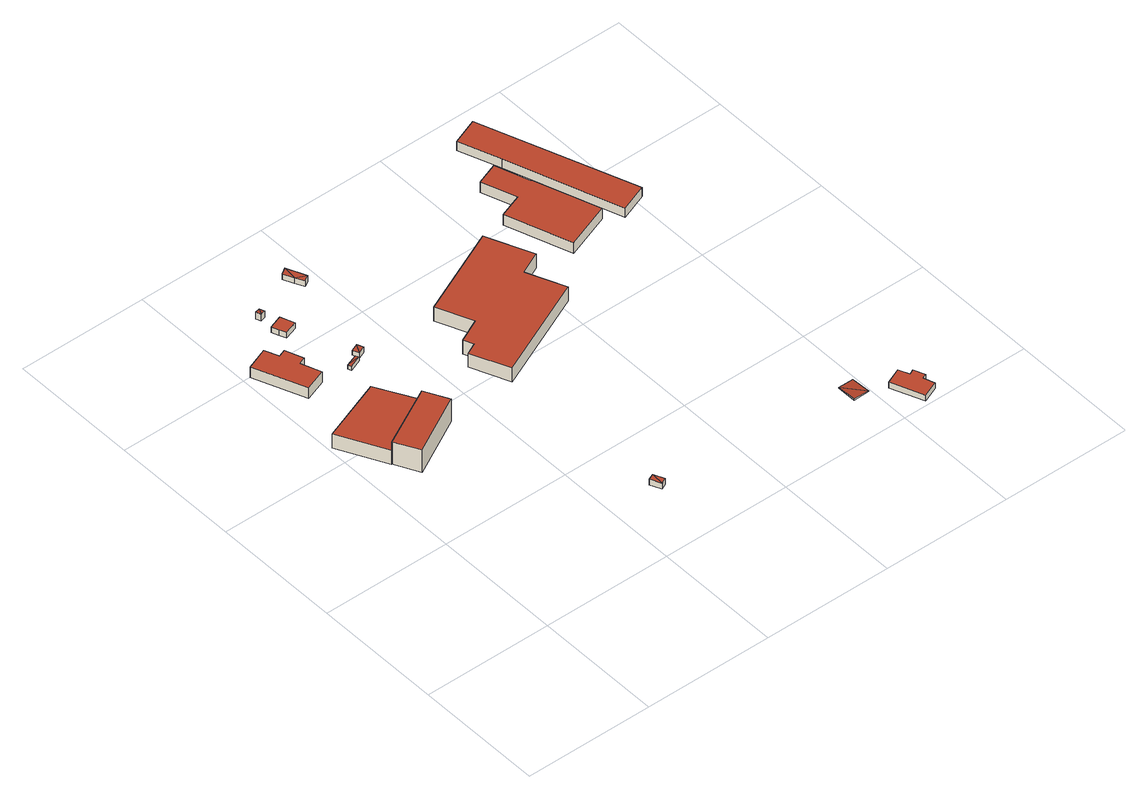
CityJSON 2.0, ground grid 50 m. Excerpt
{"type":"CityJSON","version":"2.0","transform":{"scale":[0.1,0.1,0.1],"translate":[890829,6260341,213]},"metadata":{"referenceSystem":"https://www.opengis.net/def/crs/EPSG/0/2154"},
"CityObjects":{
"building1":{"type":"Building","attributes":{"class":"Building"},"children":["building1-1"]},
"building1-1":{"type":"BuildingPart","parents":["building1"],"geometry":[{"type":"Solid","lod":"2.2","boundaries":[[[[0,1,2,3]],[[4,5,6,7]],[[7,6,2,3]],[[6,5,1,2]],[[5,4,0,1]],[[4,7,3,0]]]],"semantics":{"surfaces":[{"type":"GroundSurface"},{"type":"RoofSurface"},{"type":"WallSurface","on_footprint_edge":true}],"values":[[0,1,2,2,2,2]]}}]},
"building2":{"type":"Building","attributes":{"class":"Building"},"children":["building2-1"]},
"building2-1":{"type":"BuildingPart","parents":["building2"],"geometry":[{"type":"Solid","lod":"2.2","boundaries":[[[[8,9,10,11]],[[12,13,14,15]],[[15,14,10,11]],[[14,13,9,10]],[[13,12,8,9]],[[12,15,11,8]]]],"semantics":{"surfaces":[{"type":"GroundSurface"},{"type":"RoofSurface"},{"type":"WallSurface","on_footprint_edge":true}],"values":[[0,1,2,2,2,2]]}}]},
"building3":{"type":"Building","attributes":{"class":"Building"},"children":["building3-1"]},
"building3-1":{"type":"BuildingPart","parents":["building3"],"geometry":[{"type":"Solid","lod":"2.2","boundaries":[[[[16,17,18,19,20,21,22,23]],[[24,25,26,27,28,29,30,31]],[[31,30,22,23]],[[30,29,21,22]],[[29,28,20,21]],[[28,27,19,20]],[[27,26,18,19]],[[26,25,17,18]],[[25,24,16,17]],[[24,31,23,16]]]],"semantics":{"surfaces":[{"type":"GroundSurface"},{"type":"RoofSurface"},{"type":"WallSurface","on_footprint_edge":true}],"values":[[0,1,2,2,2,2,2,2,2,2]]}}]},
"building4":{"type":"Building","attributes":{"class":"Building"},"children":["building4-1"]},
"building4-1":{"type":"BuildingPart","parents":["building4"],"geometry":[{"type":"Solid","lod":"2.2","boundaries":[[[[32,33,34]],[[35,32,34]],[[36,37,38,39]],[[34,33,38,39]],[[33,32,37,38]],[[32,35,36,37]],[[35,34,39,36]]]],"semantics":{"surfaces":[{"type":"RoofSurface","rf_azimuth":113.41,"rf_slope":7.21},{"type":"GroundSurface"},{"type":"WallSurface","on_footprint_edge":true}],"values":[[0,0,1,2,2,2,2]]}}]},
"building5":{"type":"Building","attributes":{"class":"Building"},"children":["building5-1"]},
"building5-1":{"type":"BuildingPart","parents":["building5"],"geometry":[{"type":"Solid","lod":"2.2","boundaries":[[[[40,41,42,43,44]],[[45,46,47,48,49]],[[49,48,43,44]],[[48,47,42,43]],[[47,46,41,42]],[[46,45,40,41]],[[45,49,44,40]]]],"semantics":{"surfaces":[{"type":"GroundSurface"},{"type":"RoofSurface"},{"type":"WallSurface","on_footprint_edge":true}],"values":[[0,1,2,2,2,2,2]]}}]},
"building6":{"type":"Building","attributes":{"class":"Building"},"children":["building6-1"]},
"building6-1":{"type":"BuildingPart","parents":["building6"],"geometry":[{"type":"Solid","lod":"2.2","boundaries":[[[[50,51,52]],[[53,52,51]],[[54,55,56,57]],[[53,51,56,57]],[[51,50,55,56]],[[50,52,54,55]],[[52,53,57,54]]]],"semantics":{"surfaces":[{"type":"RoofSurface","rf_azimuth":10.29,"rf_slope":7.28},{"type":"GroundSurface"},{"type":"WallSurface","on_footprint_edge":true}],"values":[[0,0,1,2,2,2,2]]}}]},
"building7":{"type":"Building","attributes":{"class":"Building"},"children":["building7-1"]},
"building7-1":{"type":"BuildingPart","parents":["building7"],"geometry":[{"type":"Solid","lod":"2.2","boundaries":[[[[58,59,60]],[[61,58,60]],[[62,63,64,65]],[[60,59,64,65]],[[59,58,63,64]],[[58,61,62,63]],[[61,60,65,62]]]],"semantics":{"surfaces":[{"type":"RoofSurface","rf_azimuth":207.08,"rf_slope":2.65},{"type":"GroundSurface"},{"type":"WallSurface","on_footprint_edge":true}],"values":[[0,0,1,2,2,2,2]]}}]},
"building8":{"type":"Building","attributes":{"class":"Building"},"children":["building8-1"]},
"building8-1":{"type":"BuildingPart","parents":["building8"],"geometry":[{"type":"Solid","lod":"2.2","boundaries":[[[[66,67,68]],[[69,66,68]],[[70,71,72,73]],[[68,67,72,73]],[[67,66,71,72]],[[66,69,70,71]],[[69,68,73,70]]]],"semantics":{"surfaces":[{"type":"RoofSurface","rf_azimuth":203.3,"rf_slope":6.21},{"type":"GroundSurface"},{"type":"WallSurface","on_footprint_edge":true}],"values":[[0,0,1,2,2,2,2]]}}]},
"building9":{"type":"Building","attributes":{"class":"Building"},"children":["building9-1"]},
"building9-1":{"type":"BuildingPart","parents":["building9"],"geometry":[{"type":"Solid","lod":"2.2","boundaries":[[[[74,75,76]],[[76,75,77]],[[78,77,75]],[[79,80,81,82,83]],[[78,75,82,83]],[[75,74,81,82]],[[74,76,80,81]],[[76,77,79,80]],[[77,78,83,79]]]],"semantics":{"surfaces":[{"type":"RoofSurface","rf_azimuth":209.81,"rf_slope":12.03},{"type":"GroundSurface"},{"type":"WallSurface","on_footprint_edge":true}],"values":[[0,0,0,1,2,2,2,2,2]]}}]},
"building10":{"type":"Building","attributes":{"class":"Building"},"children":["building10-1"]},
"building10-1":{"type":"BuildingPart","parents":["building10"],"geometry":[{"type":"Solid","lod":"2.2","boundaries":[[[[84,85,86,87,88,89,90,91,92,93]],[[94,95,96,97,98,99,100,101,102,103]],[[103,102,92,93]],[[102,101,91,92]],[[101,100,90,91]],[[100,99,89,90]],[[99,98,88,89]],[[98,97,87,88]],[[97,96,86,87]],[[96,95,85,86]],[[95,94,84,85]],[[94,103,93,84]]]],"semantics":{"surfaces":[{"type":"GroundSurface"},{"type":"RoofSurface"},{"type":"WallSurface","on_footprint_edge":true}],"values":[[0,1,2,2,2,2,2,2,2,2,2,2]]}}]},
"building11":{"type":"Building","attributes":{"class":"Building"},"children":["building11-1"]},
"building11-1":{"type":"BuildingPart","parents":["building11"],"geometry":[{"type":"Solid","lod":"2.2","boundaries":[[[[104,105,106]],[[107,104,106]],[[107,108,109,110]],[[106,105,109,110]],[[105,104,108,109]],[[104,107,108]],[[106,110,107]]]],"semantics":{"surfaces":[{"type":"RoofSurface","rf_azimuth":27.13,"rf_slope":3.41},{"type":"GroundSurface"},{"type":"WallSurface","on_footprint_edge":true}],"values":[[0,0,1,2,2,2,2]]}}]},
"building12":{"type":"Building","attributes":{"class":"Building"},"children":["building12-1"]},
"building12-1":{"type":"BuildingPart","parents":["building12"],"geometry":[{"type":"Solid","lod":"2.2","boundaries":[[[[111,112,113,114,115,116,117,118]],[[119,120,121,122,123,124,125,126]],[[126,125,117,118]],[[125,124,116,117]],[[124,123,115,116]],[[123,122,114,115]],[[122,121,113,114]],[[121,120,112,113]],[[120,119,111,112]],[[119,126,118,111]]]],"semantics":{"surfaces":[{"type":"GroundSurface"},{"type":"RoofSurface"},{"type":"WallSurface","on_footprint_edge":true}],"values":[[0,1,2,2,2,2,2,2,2,2]]}}]},
"building13":{"type":"Building","attributes":{"class":"Building"},"children":["building13-1"]},
"building13-1":{"type":"BuildingPart","parents":["building13"],"geometry":[{"type":"Solid","lod":"2.2","boundaries":[[[[127,128,129,130,131,132,133,134]],[[135,136,137,138,139,140,141,142]],[[142,141,133,134]],[[141,140,132,133]],[[140,139,131,132]],[[139,138,130,131]],[[138,137,129,130]],[[137,136,128,129]],[[136,135,127,128]],[[135,142,134,127]]]],"semantics":{"surfaces":[{"type":"GroundSurface"},{"type":"RoofSurface"},{"type":"WallSurface","on_footprint_edge":true}],"values":[[0,1,2,2,2,2,2,2,2,2]]}}]},
"building14":{"type":"Building","attributes":{"class":"Building"},"children":["building14-1"]},
"building14-1":{"type":"BuildingPart","parents":["building14"],"geometry":[{"type":"Solid","lod":"2.2","boundaries":[[[[143,144,145,146,147]],[[148,149,150,151,152]],[[152,151,146,147]],[[151,150,145,146]],[[150,149,144,145]],[[149,148,143,144]],[[148,152,147,143]]]],"semantics":{"surfaces":[{"type":"GroundSurface"},{"type":"RoofSurface"},{"type":"WallSurface","on_footprint_edge":true}],"values":[[0,1,2,2,2,2,2]]}}]}
},
"vertices":[
[249,1163,12],[10,1074,12],[106,891,12],[333,1011,12],[249,1163,73],[10,1074,73],[106,891,73],[333,1011,73],
[155,799,14],[380,921,14],[333,1011,14],[106,891,14],[155,799,111],[380,921,111],[333,1011,111],[106,891,111],
[186,1418,8],[160,1487,8],[132,1476,8],[110,1530,8],[28,1498,8],[106,1301,8],[188,1332,8],[159,1407,8],[186,1418,54],[160,1487,54],[132,1476,54],[110,1530,54],[28,1498,54],[106,1301,54],[188,1332,54],[159,1407,54],
[290,1325,27],[295,1311,28],[341,1329,29],[335,1343,27],[335,1343,10],[290,1325,10],[295,1311,10],[341,1329,10],
[265,1632,9],[215,1615,9],[225,1587,9],[235,1562,9],[285,1580,9],[265,1632,33],[215,1615,33],[225,1587,33],[235,1562,33],[285,1580,33],
[215,1693,42],[222,1673,42],[236,1699,39],[242,1680,39],[236,1699,12],[215,1693,12],[222,1673,12],[242,1680,12],
[688,289,45],[667,280,44],[685,239,44],[707,248,45],[707,248,19],[688,289,19],[667,280,19],[685,239,19],
[352,1340,31],[378,1350,34],[368,1374,34],[342,1365,31],[342,1365,10],[352,1340,10],[378,1350,10],[368,1374,10],
[404,1784,30],[422,1744,30],[424,1794,35],[458,1721,34],[438,1711,29],[458,1721,6],[424,1794,6],[404,1784,6],[422,1744,6],[438,1711,6],
[976,1466,14],[641,1314,14],[700,1178,14],[613,1137,14],[629,1099,14],[585,1079,14],[648,935,14],[1030,1108,14],[967,1252,14],[1052,1291,14],[976,1466,75],[641,1314,75],[700,1178,75],[613,1137,75],[629,1099,75],[585,1079,75],[648,935,75],[1030,1108,75],[967,1252,75],[1052,1291,75],
[1421,233,22],[1422,157,24],[1484,158,21],[1482,234,19],[1421,233,19],[1422,157,19],[1484,158,19],
[1657,80,20],[1639,123,20],[1620,114,20],[1602,155,20],[1543,129,20],[1593,5,20],[1654,30,20],[1639,72,20],[1657,80,45],[1639,123,45],[1620,114,45],[1602,155,45],[1543,129,45],[1593,5,45],[1654,30,45],[1639,72,45],
[1364,1332,10],[1278,1579,10],[1275,1578,10],[1230,1710,10],[1147,1680,10],[1193,1548,10],[1104,1516,10],[1190,1269,10],[1364,1332,56],[1278,1579,56],[1275,1578,56],[1230,1710,56],[1147,1680,56],[1193,1548,56],[1104,1516,56],[1190,1269,56],
[1531,1333,6],[1319,1919,6],[1219,1881,6],[1277,1725,6],[1427,1293,6],[1531,1333,46],[1319,1919,46],[1219,1881,46],[1277,1725,46],[1427,1293,46]
]}
